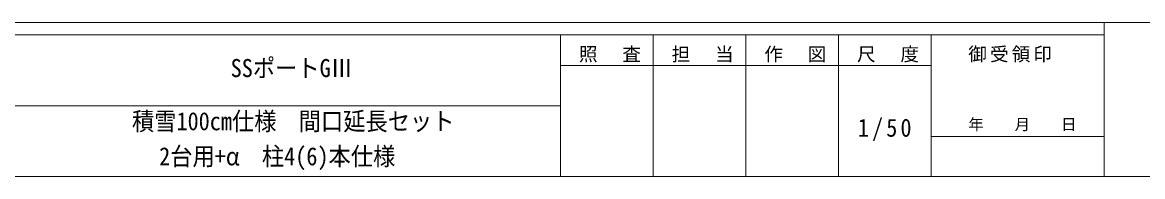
# Model space of a CAD drawing. Units: millimetres at full size, sheet at 1:50; details may follow other scales. Extents: x -14053 to 14053, y -9700 to 9700.
# Drawn here: x 149 to 9212, y -9700 to -8450 of the extents above; entities that cross this region are included whole.
import ezdxf
from ezdxf.enums import TextEntityAlignment as Align

# ---------------------------------------------------------------- set-up
doc = ezdxf.new("R2010")
doc.units = ezdxf.units.MM
doc.header["$LTSCALE"] = 50
doc.layers.add('0-D_記号', color=7, linetype='Continuous', lineweight=9)
doc.layers.add('F-0_ﾚｲﾔ240', color=7, linetype='Continuous', lineweight=9)
doc.styles.add('ＭＳ ゴシック', font='')
doc.styles.get('ＭＳ ゴシック').set_extended_font_data('MS Gothic')

msp = doc.modelspace()

# ---------------------------------------------------------------- linework, layer by layer
at = {"layer": 'F-0_ﾚｲﾔ240', "color": 5, "lineweight": 5}
for p, q in [((-14053.43, -8450), (13346.57, -8450)), ((8901.98, -8450), (8901.98, -9700)), ((-14053.43, -8550), (8901.98, -8550)), ((4501.97, -8550), (4501.97, -9700)), ((5251.97, -8550), (5251.97, -9700)), ((6001.97, -8550), (6001.97, -9700)), ((6751.97, -8550), (6751.97, -9700)), ((7501.97, -8550), (7501.97, -9700)), ((4501.97, -8800), (7501.97, -8800)), ((-5748.03, -9125), (4501.97, -9125)), ((7501.97, -9375), (8901.98, -9375)), ((-14053.43, -9700), (13346.57, -9700))]:
    msp.add_line(p, q, dxfattribs=at)

# ---------------------------------------------------------------- texts
at = {"layer": '0-D_記号', "style": 'ＭＳ ゴシック', "width": 0.9}
msp.add_text('2台用+α\u3000柱4(6)本仕様', height=146.6, dxfattribs=at).set_placement((1255.39, -9652.53), align=Align.BOTTOM_LEFT)
at = {"layer": 'F-0_ﾚｲﾔ240', "style": 'ＭＳ ゴシック', "width": 0.9}
for s, p in [('SSポートGⅢ', (1834.07, -8937.5)), ('積雪100㎝仕様\u3000間口延長セット', (1035.89, -9368.17))]:
    msp.add_text(s, height=146.6, dxfattribs=at).set_placement(p, align=Align.BOTTOM_LEFT)
at = {"layer": 'F-0_ﾚｲﾔ240', "style": 'ＭＳ ゴシック'}
msp.add_text('年\u3000\u3000月\u3000\u3000日', height=91.64, dxfattribs=at).set_placement((7801.98, -9350), align=Align.BOTTOM_LEFT)
at = {"layer": 'F-0_ﾚｲﾔ240', "attachment_point": 7, "style": 'ＭＳ ゴシック'}
for s, insert, char_height in [('\\T1.17;照\u3000査', (4651.98, -8775), 110), ('\\T1.17;担\u3000当', (5401.98, -8775), 110), ('\\T1.17;作\u3000図', (6151.97, -8775), 110), ('\\T1.17;尺\u3000度', (6901.98, -8775), 110), ('\\T1.17;御受領印', (7801.97, -8775), 110), ('\\T1.28;\\W0.9;1/50', (6908.22, -9412.5), 146.6)]:
    msp.add_mtext(s, dxfattribs=dict(at, insert=insert, char_height=char_height))

doc.saveas('drawing.dxf')
